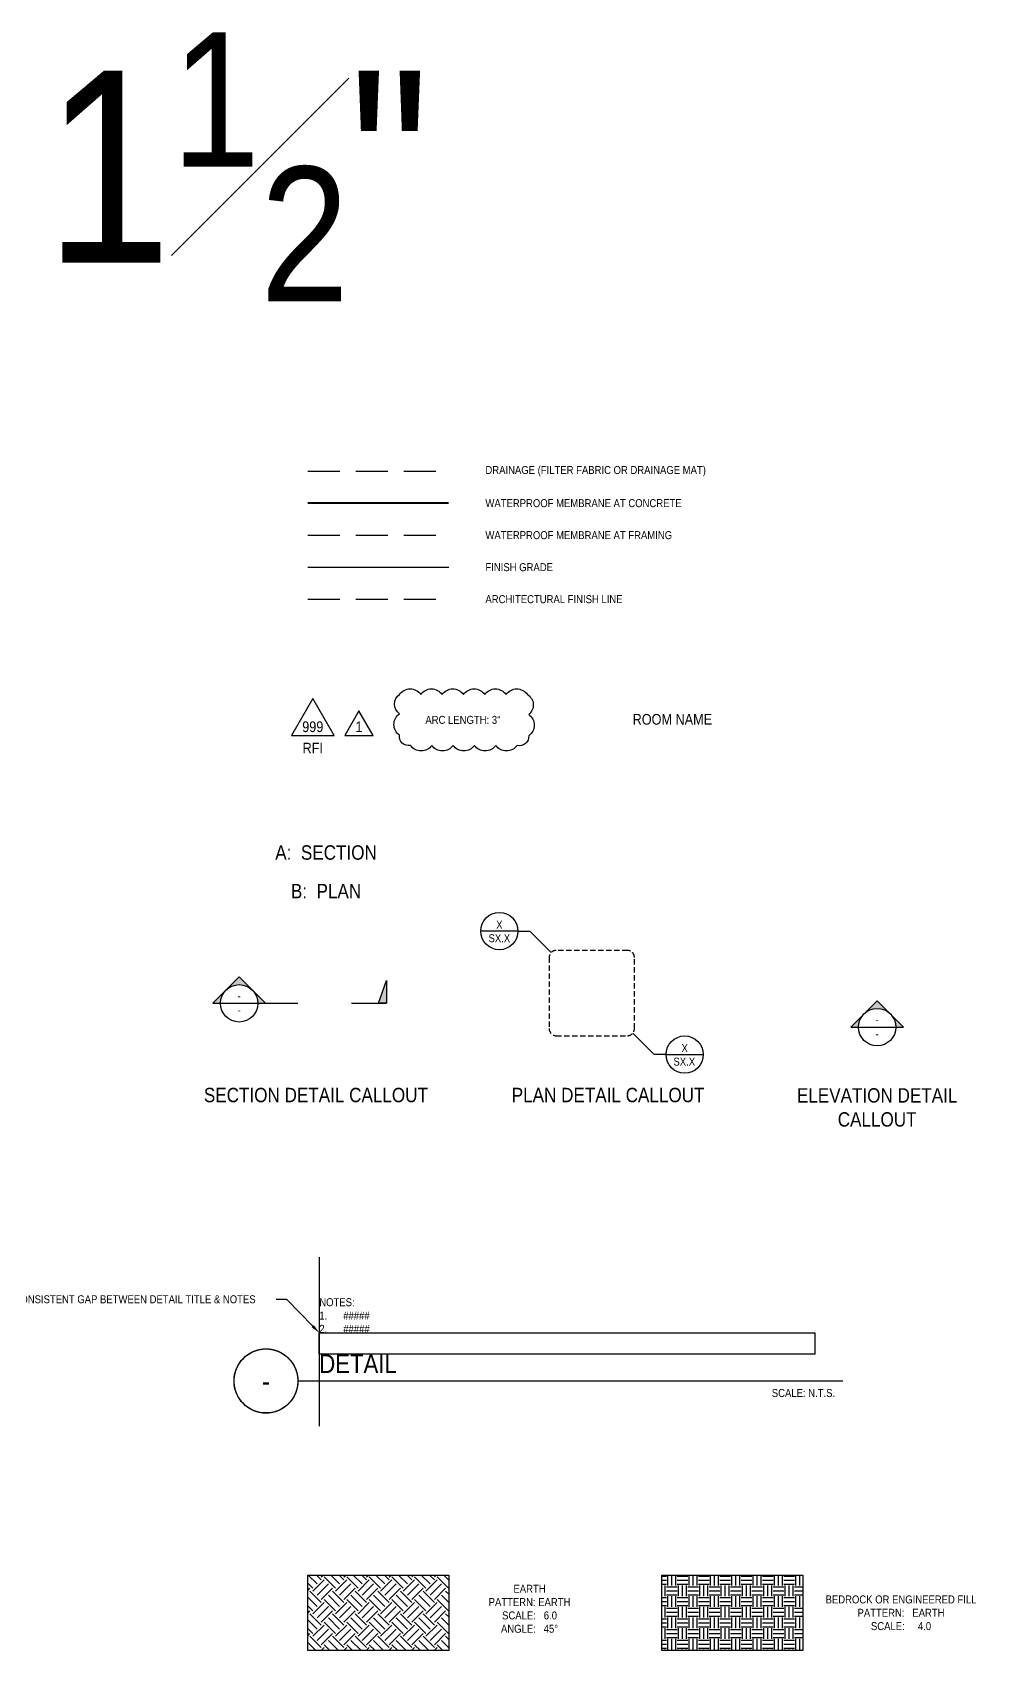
# Model space of a CAD drawing. Header units: inches. Extents: x -16404 to 14624, y -1591 to 16152.
# Drawn here: x 7316.2 to 7406.5, y -175.7 to -24 of the extents above; entities that cross this region are included whole.
import ezdxf
from ezdxf import colors
from ezdxf.entities.mleader import LeaderData, LeaderLine
from ezdxf.enums import TextEntityAlignment as Align
from ezdxf.math import Vec2, Vec3

# ---------------------------------------------------------------- set-up
doc = ezdxf.new("R2010")
doc.units = ezdxf.units.IN
doc.header["$LTSCALE"] = 24
doc.header["$MEASUREMENT"] = 0
doc.linetypes.add('HIDDEN2', pattern=[0.1875, 0.125, -0.0625])
doc.linetypes.add('PHANTOM2', pattern=[1.25, 0.625, -0.125, 0.125, -0.125, 0.125, -0.125])
doc.layers.get('0').update_dxf_attribs({"linetype": 'CONTINUOUS'})
for name, color, linetype, plot in [('DESIGNER COMMENTS', 221, 'CONTINUOUS', False), ('S-ANNO-GRID-NONPLOT', 251, 'CONTINUOUS', False), ('S-ANNO-NONPLOT', 253, 'CONTINUOUS', False)]:
    doc.layers.add(name, color=color, linetype=linetype, plot=plot)
for name, color, linetype in [('S-ANNO-NOTE', 4, 'CONTINUOUS'), ('S-ANNO-NOTE-EXIST', 251, 'CONTINUOUS'), ('S-ARCH-FINISHES', 1, 'HIDDEN2'), ('S-DETL-SYMB', 4, 'CONTINUOUS'), ('S-DETL-SYMB @ 1', 4, 'CONTINUOUS'), ('S-GRADE', 3, 'CONTINUOUS'), ('S-MEMBRANE', 6, 'HIDDEN2'), ('S-REV-1', 2, 'CONTINUOUS'), ('S-REV-DELTA', 2, 'CONTINUOUS'), ('S-ROOM-NAME', 252, 'CONTINUOUS')]:
    doc.layers.add(name, color=color, linetype=linetype)
doc.layers.add('S-HATCH-SOIL', color=7, linetype='CONTINUOUS', true_color=0x8f8f8f, transparency=0.8)
doc.styles.add('Arial', font='arial.ttf', dxfattribs={"width": 0.85})

# ---------------------------------------------------------------- blocks, each defined once
blk = doc.blocks.new('*U665')
at = {"layer": 'S-DETL-SYMB'}
h = blk.add_hatch(color=4, dxfattribs=at)
edge = h.paths.add_edge_path()
edge.add_line((0.219, 0), (0.309, 0))
edge.add_line((0.309, 0), (0, 0.309))
edge.add_line((0, 0.309), (-0.309, 0))
edge.add_line((-0.309, 0), (-0.219, 0))
edge.add_arc((0, 0), 0.219, 0, 180, ccw=False)
at = {"layer": 'S-DETL-SYMB', "color": 2, "linetype": 'PHANTOM2'}
for p, q in [((0.312, 0), (0.688, 0)), ((1.316, 0), (1.729, 0))]:
    blk.add_line(p, q, dxfattribs=at)
at = {"layer": 'S-DETL-SYMB'}
blk.add_line((-0.219, 0), (0.219, 0), dxfattribs=at)
blk.add_lwpolyline([(0.219, 0), (0.309, 0), (0, 0.309), (-0.309, 0), (-0.219, 0, -1)], format="xyb", close=True, dxfattribs=at)
blk.add_lwpolyline([(1.633, 0), (1.729, 0.267), (1.729, 0)], close=True, dxfattribs=at)
blk.add_circle((0, 0), 0.219, dxfattribs=at)
blk.add_solid([(1.729, 0.267), (1.633, 0), (1.729, 0)], dxfattribs=at)
at = {"layer": 'S-DETL-SYMB', "style": 'Arial', "width": 0.85, "flags": 8}
blk.add_attdef('VIEWNUMBER', text='', height=0.0938, dxfattribs=at).set_placement((0, 0.011), align=Align.BOTTOM_CENTER)
blk.add_attdef('SHEETNUMBER', text='', height=0.0938, dxfattribs=at).set_placement((0, -0.032), align=Align.TOP_CENTER)
blk = doc.blocks.new('*U666')
at = {"layer": 'S-DETL-SYMB', "linetype": 'ByBlock'}
blk.add_lwpolyline([(-24, 20), (-24, -20, 0.414214), (-20, -24), (20, -24, 0.414214), (24, -20), (24, 20, 0.414214), (20, 24), (-20, 24, 0.414214)], format="xyb", close=True, dxfattribs=at)
blk = doc.blocks.new('*U667')
at = {"layer": 'S-DETL-SYMB'}
blk.add_lwpolyline([(-18.72, 12), (-39.7, 12)], dxfattribs=at)
at = {"layer": 'S-DETL-SYMB', "color": 2}
blk.add_lwpolyline([(-18.72, 12), (-12, 12), (0, 0)], dxfattribs=at)
at = {"layer": 'S-DETL-SYMB'}
blk.add_circle((-29.21, 12), 10.49, dxfattribs=at)
at = {"layer": 'S-ANNO-NOTE', "style": 'Arial', "width": 0.85}
blk.add_attdef('DETAILNO.', text='', height=4.5, dxfattribs=at).set_placement((-29.21, 12), align=Align.BOTTOM_CENTER)
blk.add_attdef('SHEETNO.', text='', height=4.5, dxfattribs=at).set_placement((-29.21, 8), align=Align.MIDDLE_CENTER)
blk = doc.blocks.new('*U668')
at = {"layer": 'S-DETL-SYMB', "color": 2}
blk.add_lwpolyline([(18.72, -12), (12, -12), (0, 0)], dxfattribs=at)
at = {"layer": 'S-DETL-SYMB'}
blk.add_lwpolyline([(18.72, -12), (39.7, -12)], dxfattribs=at)
blk.add_circle((29.21, -12), 10.49, dxfattribs=at)
at = {"layer": 'S-ANNO-NOTE', "style": 'Arial', "width": 0.85}
blk.add_attdef('DETAILNO.', text='', height=4.5, dxfattribs=at).set_placement((29.22, -12), align=Align.BOTTOM_CENTER)
blk.add_attdef('SHEETNO.', text='', height=4.5, dxfattribs=at).set_placement((29.01, -16), align=Align.MIDDLE_CENTER)
blk = doc.blocks.new('_Integral')
at = {"color": 0, "linetype": 'ByBlock', "lineweight": -2}
for centre, start, end in [((0.44, -0.09), 102, 168), ((-0.44, 0.09), 282, 348)]:
    blk.add_arc(centre, 0.454, start, end, dxfattribs=at)
blk = doc.blocks.new('_DotBlank')
at = {"color": 0, "lineweight": -2}
blk.add_line((-0.5, 0), (-1, 0), dxfattribs=at)
blk.add_circle((0, 0), 0.5, dxfattribs=at)
blk = doc.blocks.new('_ClosedBlank')
at = {"color": 0, "linetype": 'ByBlock', "lineweight": -2}
for p, q in [((-1, 0.17), (0, 0)), ((-1, 0.17), (-1, -0.17)), ((0, 0), (-1, -0.17))]:
    blk.add_line(p, q, dxfattribs=at)
blk = doc.blocks.new('ARROW-LOOP')
at = {"color": 0}
blk.add_lwpolyline([(-1.81, 0), (0.54, 0, 1.317177), (-0.46, -0.28)], format="xyb", dxfattribs=at)
blk = doc.blocks.new('REV DELTA')
blk.add_lwpolyline([(2, 0), (0, 3.46), (-2, 0)], close=True)
at = {"style": 'Arial', "width": 0.85}
blk.add_attdef('1', text='', height=1.5, dxfattribs=at).set_placement((0, 1.23), align=Align.MIDDLE)
blk = doc.blocks.new('*U651')
at = {"layer": 'S-DETL-SYMB'}
h = blk.add_hatch(color=4, dxfattribs=at)
edge = h.paths.add_edge_path()
edge.add_line((0.219, 0), (0.309, 0))
edge.add_line((0.309, 0), (0, 0.309))
edge.add_line((0, 0.309), (-0.309, 0))
edge.add_line((-0.309, 0), (-0.219, 0))
edge.add_arc((0, 0), 0.219, 0, 180, ccw=False)
blk.add_line((-0.219, 0), (0.219, 0), dxfattribs=at)
blk.add_lwpolyline([(0.219, 0), (0.309, 0), (0, 0.309), (-0.309, 0), (-0.219, 0, -1)], format="xyb", close=True, dxfattribs=at)
blk.add_circle((0, 0), 0.219, dxfattribs=at)
at = {"layer": 'S-DETL-SYMB', "style": 'Arial', "width": 0.85, "flags": 8}
blk.add_attdef('VIEWNUMBER', text='', height=0.0938, dxfattribs=at).set_placement((0, 0.011), align=Align.BOTTOM_CENTER)
blk.add_attdef('SHEETNUMBER', text='', height=0.0938, dxfattribs=at).set_placement((0, -0.032), align=Align.TOP_CENTER)
blk = doc.blocks.new('*U342')
at = {"const_width": 0.125}
for points in [[(-3, 0, -1), (3, 0, 3.732051)], [(-3, 0, 1), (3, 0, -3.732051)]]:
    blk.add_lwpolyline(points, format="xyb", dxfattribs=at)
blk.add_lwpolyline([(3, 0), (54.14, 0)], dxfattribs=at)
blk.add_circle((0, 0), 3)
at = {"style": 'Arial', "width": 0.85}
for tag, p in [('DWG_TITLE_1', (5, 4.12)), ('DWG_TITLE_2', (5, 1.62))]:
    blk.add_attdef(tag, text='', height=1.75, dxfattribs=at).set_placement(p, align=Align.MIDDLE_LEFT)
blk.add_attdef('#', text='', height=2, dxfattribs=at).set_placement((0, 0), align=Align.MIDDLE_CENTER)
blk.add_attdef('SCALE', text='', height=0.75, dxfattribs=at).set_placement((53.39, -0.75), align=Align.TOP_RIGHT)
blk = doc.blocks.new('RevDelta_CA')
blk.add_lwpolyline([(12, 0), (0, 20.79), (-12, 0)], close=True)
at = {"style": 'Arial', "width": 0.85}
for tag, p in [('NUMBER', (0, 4.92)), ('TYPE', (0, -7.08))]:
    blk.add_attdef(tag, text='', height=6, dxfattribs=at).set_placement(p, align=Align.MIDDLE_CENTER)

msp = doc.modelspace()

# ---------------------------------------------------------------- hatches: boundary and pattern name
at = {"layer": 'S-HATCH-SOIL'}
h = msp.add_hatch(dxfattribs=at)
h.set_pattern_fill('EARTH', color=256, scale=6, angle=45, style=0)
h.set_pattern_definition([(45, (4944.0987, -1212.4875), (1e-16, 2.12132034), [1.5, -1.5]), (45, (4943.701, -1212.0898), (1e-16, 2.12132034), [1.5, -1.5]), (45, (4943.3032, -1211.692), (1e-16, 2.12132034), [1.5, -1.5]), (135, (4943.3032, -1211.4269), (-2.12132034, 5e-16), [1.5, -1.5]), (135, (4943.701, -1211.0291), (-2.12132034, 5e-16), [1.5, -1.5]), (135, (4944.0987, -1210.6314), (-2.12132034, 5e-16), [1.5, -1.5])])
h.paths.add_polyline_path([(7342.04513, -168.61951), (7355.27106, -168.61951), (7355.27106, -175.70727), (7342.04513, -175.70727)])
h = msp.add_hatch(dxfattribs=at)
h.set_pattern_fill('EARTH', color=256, scale=4, style=0)
h.set_pattern_definition([(0, (4959.7097, -1212.4875), (1, 1), [1, -1]), (0, (4959.7097, -1212.1125), (1, 1), [1, -1]), (0, (4959.7097, -1211.7375), (1, 1), [1, -1]), (90, (4959.8347, -1211.6125), (-1, 1), [1, -1]), (90, (4960.2097, -1211.6125), (-1, 1), [1, -1]), (90, (4960.5847, -1211.6125), (-1, 1), [1, -1])])
h.paths.add_polyline_path([(7375.27106, -168.61951), (7388.497, -168.61951), (7388.497, -175.70727), (7375.27106, -175.70727)])

# ---------------------------------------------------------------- linework, layer by layer
at = {"layer": 'DESIGNER COMMENTS'}
msp.add_line((7343.12577, -138.80954), (7343.12577, -154.6563), dxfattribs=at)
msp.add_lwpolyline([(7343.12577, -145.91728), (7389.5985, -145.91728), (7389.5985, -147.91728), (7343.12577, -147.91728)], close=True, dxfattribs=at)
at = {"layer": 'S-ANNO-NONPLOT', "linetype": 'ByBlock'}
for points in [[(7342.04513, -168.61951), (7355.27106, -168.61951), (7355.27106, -175.70727), (7342.04513, -175.70727)], [(7375.27106, -168.61951), (7388.497, -168.61951), (7388.497, -175.70727), (7375.27106, -175.70727)]]:
    msp.add_lwpolyline(points, close=True, dxfattribs=at)
at = {"layer": 'S-ARCH-FINISHES'}
msp.add_line((7342.04513, -77.1211), (7355.27106, -77.1211), dxfattribs=at)
at = {"layer": 'S-GRADE'}
msp.add_line((7342.04513, -74.1211), (7355.27106, -74.1211), dxfattribs=at)
at = {"layer": 'S-MEMBRANE', "color": 2, "linetype": 'HIDDEN2'}
msp.add_line((7342.04513, -65.1211), (7355.27106, -65.1211), dxfattribs=at)
at = {"layer": 'S-MEMBRANE'}
msp.add_line((7342.04513, -71.1211), (7355.27106, -71.1211), dxfattribs=at)
at = {"layer": 'S-MEMBRANE', "color": 4, "linetype": 'HIDDEN2', "const_width": 0.16667}
msp.add_lwpolyline([(7342.04513, -68.1211), (7355.27106, -68.1211)], dxfattribs=at)
at = {"layer": 'S-REV-1'}
msp.add_lwpolyline([(7350.64696, -86.06604, -0.52056705), (7352.64696, -86.06604, -0.52056705), (7354.64696, -86.06604, -0.52056705), (7356.64696, -86.06604, -0.52056705), (7358.64696, -86.06604, -0.52056705), (7360.64696, -86.06604, -0.52056705), (7362.64696, -86.06604, -0.52056705), (7362.77261, -87.94038, -0.52056705), (7362.77261, -89.94038, -0.52056705), (7361.67904, -90.8468, -0.52056705), (7359.67904, -90.8468, -0.52056705), (7357.67904, -90.8468, -0.52056705), (7355.67904, -90.8468, -0.52056705), (7353.67904, -90.8468, -0.52056705), (7351.67904, -90.8468, -0.52056705), (7350.64696, -89.87888, -0.52056705), (7350.64696, -87.87888, -0.52056705)], format="xyb", close=True, dxfattribs=at)

# ---------------------------------------------------------------- block references
at = {"layer": 'S-ANNO-NOTE'}
msp.add_blockref('*U342', (7338.12577, -150.42952), dxfattribs=at).add_auto_attribs({'#': '-', 'DWG_TITLE_2': 'DETAIL', 'SCALE': 'SCALE: N.T.S.'})
at = {"layer": 'S-DETL-SYMB', "xscale": 0.1666666666666667, "yscale": 0.1666666666666667, "zscale": 0.1666666666666667}
for name, p in [('*U667', (7364.8875, -110.25616)), ('*U668', (7372.53294, -117.82669))]:
    msp.add_blockref(name, p, dxfattribs=at).add_auto_attribs({'DETAILNO.': 'X', 'SHEETNO.': 'SX.X'})
at = {"layer": 'S-DETL-SYMB', "linetype": 'HIDDEN2', "xscale": 0.1666666666666667, "yscale": 0.1666666666666667, "zscale": 0.1666666666666667}
msp.add_blockref('*U666', (7368.69224, -114.0609), dxfattribs=at)
at = {"layer": 'S-DETL-SYMB @ 1', "xscale": 8, "yscale": 8, "zscale": 8}
for name, p in [('*U665', (7335.60896, -115.02402)), ('*U651', (7395.46061, -117.25684))]:
    msp.add_blockref(name, p, dxfattribs=at).add_auto_attribs({'VIEWNUMBER': '-', 'SHEETNUMBER': '-'})
at = {"layer": 'S-REV-DELTA'}
for name, p, xscale, yscale, zscale, values in [('RevDelta_CA', (7342.51623, -89.91381), 0.1666666666666667, 0.1666666666666667, 0.1666666666666667, {'NUMBER': '999', 'TYPE': 'RFI'}), ('REV DELTA', (7346.84966, -89.91381), 0.6666666666666666, 0.6666666666666666, 0.6666666666666666, {'1': '1'})]:
    msp.add_blockref(name, p, dxfattribs=dict(at, xscale=xscale, yscale=yscale, zscale=zscale)).add_auto_attribs(values)

# ---------------------------------------------------------------- texts
at = {"layer": 'S-ANNO-GRID-NONPLOT', "color": 191, "insert": (7317.37897, -24), "char_height": 18, "width": 59.0975878, "attachment_point": 1, "style": 'Arial'}
msp.add_mtext('\\A1;1{\\H0.7x;\\S1#2;}"', dxfattribs=at)
at = {"layer": 'S-ANNO-NOTE', "color": 191, "style": 'Arial'}
for s, insert, char_height, width, attachment_point in [('DRAINAGE (FILTER FABRIC OR DRAINAGE MAT)', (7358.71358, -65.14058), 0.75, 28.1383254, 4), ('WATERPROOF MEMBRANE AT CONCRETE', (7358.71358, -68.14058), 0.75, 28.1383254, 4), ('WATERPROOF MEMBRANE AT FRAMING', (7358.71358, -71.14058), 0.75, 28.1383254, 4), ('FINISH GRADE', (7358.71358, -74.14058), 0.75, 28.1383254, 4), ('ARCHITECTURAL FINISH LINE', (7358.71358, -77.14058), 0.75, 28.1383254, 4), ('ELEVATION DETAIL CALLOUT', (7395.46061, -126.60013), 1.35, 15.3667326, 8)]:
    msp.add_mtext(s, dxfattribs=dict(at, insert=insert, char_height=char_height, width=width, attachment_point=attachment_point))
at = {"layer": 'S-ANNO-NOTE', "char_height": 0.75, "style": 'Arial'}
for s, insert, width, attachment_point in [('ARC LENGTH: 3"', (7356.60087, -88.45642), 19.6151165, 5), ('NOTES:\\P\\pi-2.25,l2.25,t2.25;1.^I#####\\P2.^I#####', (7343.12577, -145.91728), 45.9596262, 7), ('EARTH\\PPATTERN: EARTH\\PSCALE:   6.0\\PANGLE:   45%%D', (7362.84951, -171.78545), 19.6151165, 5), ('BEDROCK OR ENGINEERED FILL\\PPATTERN:   EARTH \\PSCALE:     4.0', (7397.70054, -172.16339), 19.6151165, 5)]:
    msp.add_mtext(s, dxfattribs=dict(at, insert=insert, width=width, attachment_point=attachment_point))
at = {"layer": 'S-ANNO-NOTE', "color": 6, "char_height": 1.35, "width": 20.7200435, "attachment_point": 8, "style": 'Arial'}
for s, insert in [('A:  SECTION', (7343.75968, -101.58089)), ('B:  PLAN', (7343.75968, -105.1786))]:
    msp.add_mtext(s, dxfattribs=dict(at, insert=insert))
at = {"layer": 'S-ANNO-NOTE', "color": 191, "char_height": 1.35, "attachment_point": 8, "style": 'Arial'}
for s, insert in [('SECTION DETAIL CALLOUT', (7342.80948, -124.31457)), ('PLAN DETAIL CALLOUT', (7370.21965, -124.31457))]:
    msp.add_mtext(s, dxfattribs=dict(at, insert=insert))
at = {"layer": 'S-ROOM-NAME', "insert": (7376.24964, -88.40606), "char_height": 1, "width": 7.4546044, "attachment_point": 5, "style": 'Arial'}
msp.add_mtext('ROOM NAME', dxfattribs=at)

# ---------------------------------------------------------------- leaders
at = {"layer": 'DESIGNER COMMENTS'}
ml = msp.add_multileader_mtext('Standard', dxfattribs=at)
ml.set_content('\\A1;{\\C256;TEXT IS BOTTOM LEFT JUSTIFIED TO KEEP CONSISTENT GAP BETWEEN DETAIL TITLE & NOTES}', color=4, style='Arial')
ml.set_leader_properties(color=256)
ml.build(insert=Vec2(0, 0))
ml.multileader.update_dxf_attribs({"dogleg_length": 0.36, "arrow_head_size": 0.875, "scale": 8})
ctx = ml.context
ctx.base_point, ctx.scale, ctx.char_height, ctx.arrow_head_size, ctx.landing_gap_size, ctx.plane_origin = Vec3(7323.10237, -142.77709), 8, 0.75, 0.875, 0.72, Vec3(7374.28108, 132.67717)
ctx.text_align_type = 2
notes = []
notes.append((ctx, [(0, (1, 1, 0), (7340.0705, -142.77709), (-1, 0), 1, [(0, [(7343.12577, -145.91728)], 0, [])])]))
ctx.mtext.insert, ctx.mtext.width, ctx.mtext.defined_height, ctx.mtext.alignment, ctx.mtext.flow_direction = Vec3(7337.15363, -142.39339), 15.8975241, 4.2236, 3, 5
at = {"layer": 'S-ANNO-NOTE'}
ml = msp.add_multileader_mtext('Standard', dxfattribs=at)
ml.set_content('TEXT', color=4, style='Arial')
ml.set_leader_properties(color=2)
ml.set_arrow_properties(name='INTEGRAL')
ml.build(insert=Vec2(0, 0))
ml.multileader.update_dxf_attribs({"dogleg_length": 0.36, "arrow_head_size": 0.875, "scale": 8})
ctx = ml.context
ctx.base_point, ctx.scale, ctx.char_height, ctx.arrow_head_size, ctx.landing_gap_size, ctx.plane_origin = Vec3(7470.37227, -110.02401), 8, 0.75, 0.875, 0.72, Vec3(7519.98929, 188.31081)
ctx.text_align_type = 2
notes.append((ctx, [(0, (1, 1, 0), (7475.04961, -110.02401), (-1, 0), 1, [(0, [(7483.72627, -101.53873)], 0, [])])]))
ctx.mtext.insert, ctx.mtext.width, ctx.mtext.alignment, ctx.mtext.flow_direction = Vec3(7473.32961, -109.64901), 16, 3, 5
ml = msp.add_multileader_mtext('Standard', dxfattribs=at)
ml.set_content('\\A1;{\\C4;MAKE SURE THIS ARROW SIZE IS \\H0.7x;\\S5#32;\\H1.4286x;" ONLY FOR 4x, 8x AND 12x SCALE FACTORS}', color=4, style='Arial')
ml.set_leader_properties(color=2)
ml.set_arrow_properties(name='DOTBLANK')
ml.build(insert=Vec2(0, 0))
ml.multileader.update_dxf_attribs({"dogleg_length": 0.36, "arrow_head_size": 1.25, "scale": 8})
ctx = ml.context
ctx.base_point, ctx.scale, ctx.char_height, ctx.arrow_head_size, ctx.landing_gap_size, ctx.plane_origin = Vec3(7456.80348, -118.02401), 8, 0.75, 1.25, 0.72, Vec3(7519.98929, 180.31081)
ctx.text_align_type = 2
notes.append((ctx, [(0, (1, 1, 0), (7475.04961, -118.02401), (-1, 0), 1, [(0, [(7483.53489, -109.53873)], 0, [])])]))
ctx.mtext.insert, ctx.mtext.width, ctx.mtext.defined_height, ctx.mtext.alignment, ctx.mtext.flow_direction = Vec3(7473.32961, -117.64261), 16, 2.51618, 3, 5
ml = msp.add_multileader_mtext('Standard', dxfattribs=at)
ml.set_content('\\A1;{\\C4;(\\H0.7x;\\S7#64;\\H1.4286x;"x12) = ARROW SIZE 1\\H0.7x;\\S5#16;\\H1.4286x;"\\P(\\H0.7x;\\S3#32;\\H1.4286x;"x12) = TEXT HEIGHT 1\\H0.7x;\\S1#8;\\H1.4286x;"}', color=4, style='Arial')
ml.set_leader_properties(color=2)
ml.build(insert=Vec2(0, 0))
ml.multileader.update_dxf_attribs({"dogleg_length": 0.36, "arrow_head_size": 0.875, "scale": 8})
ctx = ml.context
ctx.base_point, ctx.scale, ctx.char_height, ctx.arrow_head_size, ctx.landing_gap_size, ctx.plane_origin = Vec3(7460.41432, -126.02401), 8, 0.75, 0.875, 0.72, Vec3(7519.98929, 172.31081)
ctx.text_align_type = 2
notes.append((ctx, [(0, (1, 1, 0), (7475.04961, -126.02401), (-1, 0), 1, [(0, [(7483.3922, -117.68142)], 0, [])])]))
ctx.mtext.insert, ctx.mtext.width, ctx.mtext.alignment, ctx.mtext.flow_direction = Vec3(7473.32961, -125.53875), 16, 3, 5
ml = msp.add_multileader_mtext('Standard', dxfattribs=at)
ml.set_content('TEXT', color=4, style='Arial')
ml.set_leader_properties(color=2)
ml.set_arrow_properties(name='ARROW-LOOP')
ml.build(insert=Vec2(0, 0))
ml.multileader.update_dxf_attribs({"dogleg_length": 0.36, "arrow_head_size": 0.875, "scale": 8})
ctx = ml.context
ctx.base_point, ctx.scale, ctx.char_height, ctx.arrow_head_size, ctx.landing_gap_size, ctx.plane_origin = Vec3(7470.37227, -134.02401), 8, 0.75, 0.875, 0.72, Vec3(7519.98929, 164.31081)
ctx.text_align_type = 2
notes.append((ctx, [(0, (1, 1, 0), (7475.04961, -134.02401), (-1, 0), 1, [(0, [(7483.3922, -125.68142)], 0, [])])]))
ctx.mtext.insert, ctx.mtext.width, ctx.mtext.alignment, ctx.mtext.flow_direction = Vec3(7473.32961, -133.64901), 16, 3, 5
ml = msp.add_multileader_mtext('Standard', dxfattribs=at)
ml.set_content('TEXT', color=4, style='Arial')
ml.set_leader_properties(color=2)
ml.build(insert=Vec2(0, 0))
ml.multileader.update_dxf_attribs({"dogleg_length": 21.88349, "arrow_head_size": 0.875, "scale": 8})
ctx = ml.context
ctx.base_point, ctx.scale, ctx.char_height, ctx.arrow_head_size, ctx.landing_gap_size, ctx.plane_origin = Vec3(7470.37227, -142.02401), 8, 0.75, 0.875, 0.72, Vec3(7530.79792, 298.03704)
ctx.text_align_type = 2
notes.append((ctx, [(0, (1, 1, 0), (7475.04961, -142.02401), (-1, 0), 1, [(0, [(7483.3922, -142.02401), (7479.2209, -137.85272)], 0, [])])]))
ctx.mtext.insert, ctx.mtext.width, ctx.mtext.alignment, ctx.mtext.flow_direction = Vec3(7473.32961, -141.64901), 16, 3, 5
ml = msp.add_multileader_mtext('Standard', dxfattribs=at)
ml.set_content('TEXT', color=4, style='Arial')
ml.set_leader_properties(color=2)
ml.build(insert=Vec2(0, 0))
ml.multileader.update_dxf_attribs({"dogleg_length": 0.36, "arrow_head_size": 0.875, "scale": 8})
ctx = ml.context
ctx.base_point, ctx.scale, ctx.char_height, ctx.arrow_head_size, ctx.landing_gap_size, ctx.plane_origin = Vec3(7470.37227, -154.02401), 8, 0.75, 0.875, 0.72, Vec3(7519.98929, 144.31081)
ctx.text_align_type = 2
notes.append((ctx, [(0, (1, 1, 0), (7475.04961, -154.02401), (-1, 0), 1, [(1, [(7483.3922, -145.68142), (7483.3922, -162.36659)], 0, [])])]))
ctx.mtext.insert, ctx.mtext.width, ctx.mtext.alignment, ctx.mtext.flow_direction = Vec3(7473.32961, -153.64901), 16, 3, 5
at = {"layer": 'S-ANNO-NOTE-EXIST'}
ml = msp.add_multileader_mtext('Standard', dxfattribs=at)
ml.set_content('{\\C256;TEXT}', color=4, style='Arial')
ml.set_leader_properties(color=256)
ml.set_arrow_properties(name='INTEGRAL')
ml.build(insert=Vec2(0, 0))
ml.multileader.update_dxf_attribs({"dogleg_length": 0.36, "arrow_head_size": 0.875, "scale": 8})
ctx = ml.context
ctx.base_point, ctx.scale, ctx.char_height, ctx.arrow_head_size, ctx.landing_gap_size, ctx.plane_origin = Vec3(7421.05996, -111.51404), 8, 0.75, 0.875, 0.72, Vec3(7469.30139, 186.82078)
ctx.text_align_type = 2
notes.append((ctx, [(0, (1, 1, 0), (7425.7373, -111.51404), (-1, 0), 1, [(0, [(7431.25146, -105.85719)], 0, [])])]))
ctx.mtext.insert, ctx.mtext.width, ctx.mtext.alignment, ctx.mtext.flow_direction = Vec3(7424.0173, -111.13904), 16, 3, 5
ml = msp.add_multileader_mtext('Standard', dxfattribs=at)
ml.set_content('{\\C256;TEXT}', color=4, style='Arial')
ml.set_leader_properties(color=256)
ml.set_arrow_properties(name='DOTBLANK')
ml.build(insert=Vec2(0, 0))
ml.multileader.update_dxf_attribs({"dogleg_length": 0.36, "arrow_head_size": 1.25, "scale": 8})
ctx = ml.context
ctx.base_point, ctx.scale, ctx.char_height, ctx.arrow_head_size, ctx.landing_gap_size, ctx.plane_origin = Vec3(7421.05996, -119.51404), 8, 0.75, 1.25, 0.72, Vec3(7469.30139, 178.82078)
ctx.text_align_type = 2
notes.append((ctx, [(0, (1, 1, 0), (7425.7373, -119.51404), (-1, 0), 1, [(0, [(7431.25146, -113.85719)], 0, [])])]))
ctx.mtext.insert, ctx.mtext.width, ctx.mtext.alignment, ctx.mtext.flow_direction = Vec3(7424.0173, -119.13904), 16, 3, 5
ml = msp.add_multileader_mtext('Standard', dxfattribs=at)
ml.set_content('{\\C256;TEXT}', color=4, style='Arial')
ml.set_leader_properties(color=256)
ml.set_arrow_properties(name='CLOSEDBLANK')
ml.build(insert=Vec2(0, 0))
ml.multileader.update_dxf_attribs({"dogleg_length": 0.36, "arrow_head_size": 0.875, "scale": 8})
ctx = ml.context
ctx.base_point, ctx.scale, ctx.char_height, ctx.arrow_head_size, ctx.landing_gap_size, ctx.plane_origin = Vec3(7421.05996, -127.51404), 8, 0.75, 0.875, 0.72, Vec3(7469.30139, 170.82078)
ctx.text_align_type = 2
notes.append((ctx, [(0, (1, 1, 0), (7425.7373, -127.51404), (-1, 0), 1, [(0, [(7431.25146, -121.85719)], 0, [])])]))
ctx.mtext.insert, ctx.mtext.width, ctx.mtext.alignment, ctx.mtext.flow_direction = Vec3(7424.0173, -127.13904), 16, 3, 5
ml = msp.add_multileader_mtext('Standard', dxfattribs=at)
ml.set_content('{\\C256;TEXT}', color=4, style='Arial')
ml.set_leader_properties(color=256)
ml.set_arrow_properties(name='ARROW-LOOP')
ml.build(insert=Vec2(0, 0))
ml.multileader.update_dxf_attribs({"dogleg_length": 0.36, "arrow_head_size": 0.875, "scale": 8})
ctx = ml.context
ctx.base_point, ctx.scale, ctx.char_height, ctx.arrow_head_size, ctx.landing_gap_size, ctx.plane_origin = Vec3(7421.05996, -135.51404), 8, 0.75, 0.875, 0.72, Vec3(7469.30139, 162.82078)
ctx.text_align_type = 2
notes.append((ctx, [(0, (1, 1, 0), (7425.7373, -135.51404), (-1, 0), 1, [(0, [(7431.25146, -129.85719)], 0, [])])]))
ctx.mtext.insert, ctx.mtext.width, ctx.mtext.alignment, ctx.mtext.flow_direction = Vec3(7424.0173, -135.13904), 16, 3, 5
for ctx, leaders in notes:
    for number, flags, end, landing, length, lines in leaders:
        leader = LeaderData()
        leader.index, (leader.has_last_leader_line, leader.has_dogleg_vector, leader.attachment_direction) = number, flags
        leader.last_leader_point, leader.dogleg_vector, leader.dogleg_length = Vec3(end), Vec3(landing), length
        for number, points, colour, breaks in lines:
            line = LeaderLine()
            line.index, line.vertices, line.color, line.breaks = number, Vec3.list(points), colors.encode_raw_color(colour), breaks
            leader.lines.append(line)
        ctx.leaders.append(leader)

doc.saveas('drawing.dxf')
